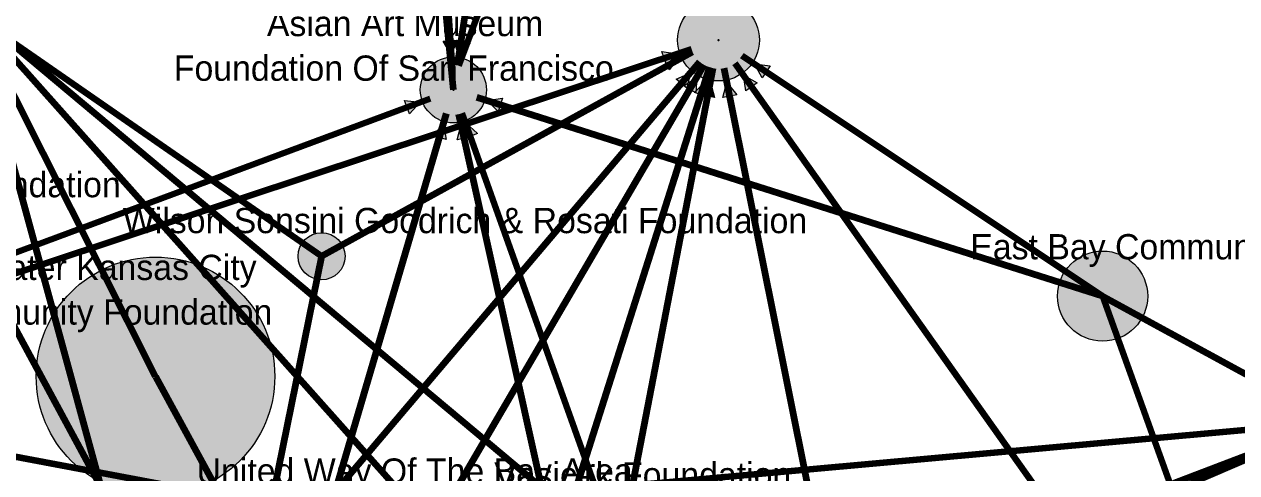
# Model space of a CAD drawing. Header units: millimetres. Extents: x -17.3 to 32.9, y -10.4 to 22.9.
# Drawn here: x 6.84 to 17.71, y 9.6 to 13.62 of the extents above; entities that cross this region are included whole.
import ezdxf

# ---------------------------------------------------------------- set-up
doc = ezdxf.new("R2010")
doc.units = ezdxf.units.MM
doc.header["$MEASUREMENT"] = 0
for name, color, linetype, true_color in [('links', 7, 'Continuous', 0x000000), ('node border', 7, 'Continuous', 0x000000), ('node centers', 7, 'Continuous', 0x000000), ('other_nodefills', 7, 'Continuous', 0x000000), ('SF_nodefills', 7, 'Continuous', 0x000000), ('text', 7, 'Continuous', 0x000000)]:
    doc.layers.add(name, color=color, linetype=linetype, true_color=true_color)

msp = doc.modelspace()

# ---------------------------------------------------------------- hatches: boundary and pattern name
at = {"layer": 'other_nodefills', "true_color": 0xb2b2b2, "extrusion": (0, 0, -1)}
for points in [[(-10.667, 13.349), (-10.596, 13.471), (-10.722, 13.479)], [(-10.734, 13.347), (-10.691, 13.48), (-10.816, 13.461)], [(-10.751, 13.344), (-10.715, 13.48), (-10.838, 13.454)], [(-12.696, 13.358), (-12.596, 13.259), (-12.556, 13.378)], [(-12.709, 13.323), (-12.62, 13.214), (-12.569, 13.329)], [(-13.385, 13.266), (-13.525, 13.248), (-13.455, 13.143)], [(-12.813, 13.185), (-12.779, 13.048), (-12.683, 13.13)], [(-13.287, 13.165), (-13.411, 13.098), (-13.308, 13.026)], [(-12.868, 13.146), (-12.859, 13.006), (-12.75, 13.069)], [(-12.946, 13.112), (-12.968, 12.972), (-12.848, 13.011)], [(-12.99, 13.1), (-13.028, 12.965), (-12.904, 12.989)], [(-13.139, 13.101), (-13.226, 12.99), (-13.102, 12.965)], [(-10.39, 12.923), (-10.294, 12.82), (-10.25, 12.938)], [(-10.989, 12.937), (-11.128, 12.959), (-11.09, 12.839)], [(-10.598, 12.729), (-10.623, 12.59), (-10.502, 12.626)], [(-10.756, 12.724), (-10.845, 12.614), (-10.722, 12.587)], [(-10.8, 12.737), (-10.903, 12.642), (-10.786, 12.597)]]:
    msp.add_hatch(color=253, dxfattribs=at).paths.add_polyline_path(points, flags=0)
at = {"layer": 'other_nodefills', "true_color": 0xb2b2b2}
for points in [[(9.717, 11.542), (9.717, 11.548), (9.717, 11.553), (9.716, 11.558), (9.716, 11.564), (9.715, 11.569), (9.714, 11.574), (9.714, 11.579), (9.713, 11.585), (9.711, 11.59), (9.71, 11.595), (9.709, 11.6), (9.707, 11.605), (9.706, 11.61), (9.704, 11.614), (9.702, 11.619), (9.7, 11.624), (9.698, 11.629), (9.696, 11.633), (9.694, 11.638), (9.691, 11.642), (9.689, 11.647), (9.686, 11.651), (9.684, 11.656), (9.681, 11.66), (9.678, 11.664), (9.675, 11.668), (9.672, 11.672), (9.669, 11.676), (9.665, 11.68), (9.662, 11.684), (9.659, 11.687), (9.655, 11.691), (9.652, 11.694), (9.648, 11.698), (9.644, 11.701), (9.64, 11.705), (9.636, 11.708), (9.632, 11.711), (9.628, 11.714), (9.624, 11.717), (9.62, 11.719), (9.615, 11.722), (9.611, 11.725), (9.607, 11.727), (9.602, 11.73), (9.598, 11.732), (9.593, 11.734), (9.588, 11.736), (9.583, 11.738), (9.579, 11.74), (9.574, 11.742), (9.569, 11.743), (9.564, 11.745), (9.559, 11.746), (9.554, 11.747), (9.549, 11.748), (9.543, 11.749), (9.538, 11.75), (9.533, 11.751), (9.528, 11.752), (9.522, 11.752), (9.517, 11.752), (9.512, 11.753), (9.506, 11.753), (9.501, 11.753), (9.495, 11.752), (9.49, 11.752), (9.485, 11.752), (9.479, 11.751), (9.474, 11.75), (9.469, 11.749), (9.464, 11.748), (9.459, 11.747), (9.454, 11.746), (9.449, 11.745), (9.444, 11.743), (9.439, 11.742), (9.434, 11.74), (9.429, 11.738), (9.424, 11.736), (9.42, 11.734), (9.415, 11.732), (9.41, 11.73), (9.406, 11.727), (9.401, 11.725), (9.397, 11.722), (9.393, 11.719), (9.388, 11.717), (9.384, 11.714), (9.38, 11.711), (9.376, 11.708), (9.372, 11.705), (9.368, 11.701), (9.365, 11.698), (9.361, 11.694), (9.357, 11.691), (9.354, 11.687), (9.35, 11.684), (9.347, 11.68), (9.344, 11.676), (9.341, 11.672), (9.337, 11.668), (9.334, 11.664), (9.332, 11.66), (9.329, 11.656), (9.326, 11.651), (9.324, 11.647), (9.321, 11.642), (9.319, 11.638), (9.316, 11.633), (9.314, 11.629), (9.312, 11.624), (9.31, 11.619), (9.308, 11.614), (9.307, 11.61), (9.305, 11.605), (9.304, 11.6), (9.302, 11.595), (9.301, 11.59), (9.3, 11.585), (9.299, 11.579), (9.298, 11.574), (9.297, 11.569), (9.297, 11.564), (9.296, 11.558), (9.296, 11.553), (9.296, 11.548), (9.296, 11.542), (9.296, 11.537), (9.296, 11.531), (9.296, 11.526), (9.297, 11.521), (9.297, 11.515), (9.298, 11.51), (9.299, 11.505), (9.3, 11.5), (9.301, 11.495), (9.302, 11.489), (9.304, 11.484), (9.305, 11.479), (9.307, 11.475), (9.308, 11.47), (9.31, 11.465), (9.312, 11.46), (9.314, 11.455), (9.316, 11.451), (9.319, 11.446), (9.321, 11.442), (9.324, 11.437), (9.326, 11.433), (9.329, 11.429), (9.332, 11.424), (9.334, 11.42), (9.337, 11.416), (9.341, 11.412), (9.344, 11.408), (9.347, 11.404), (9.35, 11.401), (9.354, 11.397), (9.357, 11.393), (9.361, 11.39), (9.365, 11.386), (9.368, 11.383), (9.372, 11.38), (9.376, 11.376), (9.38, 11.373), (9.384, 11.37), (9.388, 11.367), (9.393, 11.365), (9.397, 11.362), (9.401, 11.359), (9.406, 11.357), (9.41, 11.355), (9.415, 11.352), (9.42, 11.35), (9.424, 11.348), (9.429, 11.346), (9.434, 11.344), (9.439, 11.343), (9.444, 11.341), (9.449, 11.34), (9.454, 11.338), (9.459, 11.337), (9.464, 11.336), (9.469, 11.335), (9.474, 11.334), (9.479, 11.333), (9.485, 11.333), (9.49, 11.332), (9.495, 11.332), (9.501, 11.332), (9.506, 11.332), (9.512, 11.332), (9.517, 11.332), (9.522, 11.332), (9.528, 11.333), (9.533, 11.333), (9.538, 11.334), (9.543, 11.335), (9.549, 11.336), (9.554, 11.337), (9.559, 11.338), (9.564, 11.34), (9.569, 11.341), (9.574, 11.343), (9.579, 11.344), (9.583, 11.346), (9.588, 11.348), (9.593, 11.35), (9.598, 11.352), (9.602, 11.355), (9.607, 11.357), (9.611, 11.359), (9.615, 11.362), (9.62, 11.365), (9.624, 11.367), (9.628, 11.37), (9.632, 11.373), (9.636, 11.376), (9.64, 11.38), (9.644, 11.383), (9.648, 11.386), (9.652, 11.39), (9.655, 11.393), (9.659, 11.397), (9.662, 11.401), (9.665, 11.404), (9.669, 11.408), (9.672, 11.412), (9.675, 11.416), (9.678, 11.42), (9.681, 11.424), (9.684, 11.429), (9.686, 11.433), (9.689, 11.437), (9.691, 11.442), (9.694, 11.446), (9.696, 11.451), (9.698, 11.455), (9.7, 11.46), (9.702, 11.465), (9.704, 11.47), (9.706, 11.475), (9.707, 11.479), (9.709, 11.484), (9.71, 11.489), (9.711, 11.495), (9.713, 11.5), (9.714, 11.505), (9.714, 11.51), (9.715, 11.515), (9.716, 11.521), (9.716, 11.526), (9.717, 11.531), (9.717, 11.537)], [(9.087, 10.466), (9.087, 10.494), (9.086, 10.521), (9.084, 10.549), (9.082, 10.576), (9.079, 10.603), (9.075, 10.629), (9.071, 10.656), (9.066, 10.682), (9.06, 10.708), (9.054, 10.734), (9.047, 10.759), (9.039, 10.784), (9.031, 10.809), (9.022, 10.834), (9.013, 10.858), (9.003, 10.883), (8.993, 10.906), (8.982, 10.93), (8.97, 10.953), (8.958, 10.976), (8.946, 10.999), (8.933, 11.021), (8.919, 11.043), (8.905, 11.064), (8.89, 11.085), (8.875, 11.106), (8.859, 11.126), (8.843, 11.146), (8.827, 11.166), (8.81, 11.185), (8.792, 11.204), (8.774, 11.222), (8.756, 11.24), (8.737, 11.258), (8.718, 11.275), (8.698, 11.291), (8.678, 11.307), (8.658, 11.323), (8.637, 11.338), (8.616, 11.353), (8.595, 11.367), (8.573, 11.381), (8.55, 11.394), (8.528, 11.406), (8.505, 11.419), (8.482, 11.43), (8.458, 11.441), (8.434, 11.451), (8.41, 11.461), (8.386, 11.471), (8.361, 11.479), (8.336, 11.487), (8.311, 11.495), (8.286, 11.502), (8.26, 11.508), (8.234, 11.514), (8.208, 11.519), (8.181, 11.523), (8.155, 11.527), (8.128, 11.53), (8.101, 11.532), (8.073, 11.534), (8.046, 11.535), (8.019, 11.535), (7.991, 11.535), (7.963, 11.534), (7.936, 11.532), (7.909, 11.53), (7.882, 11.527), (7.856, 11.523), (7.829, 11.519), (7.803, 11.514), (7.777, 11.508), (7.751, 11.502), (7.726, 11.495), (7.701, 11.487), (7.676, 11.479), (7.651, 11.471), (7.626, 11.461), (7.602, 11.451), (7.579, 11.441), (7.555, 11.43), (7.532, 11.419), (7.509, 11.406), (7.486, 11.394), (7.464, 11.381), (7.442, 11.367), (7.421, 11.353), (7.4, 11.338), (7.379, 11.323), (7.358, 11.307), (7.338, 11.291), (7.319, 11.275), (7.3, 11.258), (7.281, 11.24), (7.263, 11.222), (7.245, 11.204), (7.227, 11.185), (7.21, 11.166), (7.194, 11.146), (7.177, 11.126), (7.162, 11.106), (7.147, 11.085), (7.132, 11.064), (7.118, 11.043), (7.104, 11.021), (7.091, 10.999), (7.078, 10.976), (7.066, 10.953), (7.055, 10.93), (7.044, 10.906), (7.033, 10.883), (7.024, 10.858), (7.014, 10.834), (7.006, 10.809), (6.997, 10.784), (6.99, 10.759), (6.983, 10.734), (6.977, 10.708), (6.971, 10.682), (6.966, 10.656), (6.962, 10.629), (6.958, 10.603), (6.955, 10.576), (6.953, 10.549), (6.951, 10.521), (6.95, 10.494), (6.949, 10.466), (6.95, 10.439), (6.951, 10.411), (6.953, 10.384), (6.955, 10.357), (6.958, 10.33), (6.962, 10.304), (6.966, 10.277), (6.971, 10.251), (6.977, 10.225), (6.983, 10.199), (6.99, 10.174), (6.997, 10.149), (7.006, 10.124), (7.014, 10.099), (7.024, 10.075), (7.033, 10.05), (7.044, 10.027), (7.055, 10.003), (7.066, 9.98), (7.078, 9.957), (7.091, 9.934), (7.104, 9.912), (7.118, 9.89), (7.132, 9.869), (7.147, 9.848), (7.162, 9.827), (7.177, 9.807), (7.194, 9.787), (7.21, 9.767), (7.227, 9.748), (7.245, 9.729), (7.263, 9.711), (7.281, 9.693), (7.3, 9.675), (7.319, 9.658), (7.338, 9.642), (7.358, 9.626), (7.379, 9.61), (7.4, 9.595), (7.421, 9.58), (7.442, 9.566), (7.464, 9.552), (7.486, 9.539), (7.509, 9.527), (7.532, 9.515), (7.555, 9.503), (7.579, 9.492), (7.602, 9.482), (7.626, 9.472), (7.651, 9.462), (7.676, 9.454), (7.701, 9.446), (7.726, 9.438), (7.751, 9.431), (7.777, 9.425), (7.803, 9.419), (7.829, 9.414), (7.856, 9.41), (7.882, 9.406), (7.909, 9.403), (7.936, 9.401), (7.963, 9.399), (7.991, 9.398), (8.019, 9.398), (8.046, 9.398), (8.073, 9.399), (8.101, 9.401), (8.128, 9.403), (8.155, 9.406), (8.181, 9.41), (8.208, 9.414), (8.234, 9.419), (8.26, 9.425), (8.286, 9.431), (8.311, 9.438), (8.336, 9.446), (8.361, 9.454), (8.386, 9.462), (8.41, 9.472), (8.434, 9.482), (8.458, 9.492), (8.482, 9.503), (8.505, 9.515), (8.528, 9.527), (8.55, 9.539), (8.573, 9.552), (8.595, 9.566), (8.616, 9.58), (8.637, 9.595), (8.658, 9.61), (8.678, 9.626), (8.698, 9.642), (8.718, 9.658), (8.737, 9.675), (8.756, 9.693), (8.774, 9.711), (8.792, 9.729), (8.81, 9.748), (8.827, 9.767), (8.843, 9.787), (8.859, 9.807), (8.875, 9.827), (8.89, 9.848), (8.905, 9.869), (8.919, 9.89), (8.933, 9.912), (8.946, 9.934), (8.958, 9.957), (8.97, 9.98), (8.982, 10.003), (8.993, 10.027), (9.003, 10.05), (9.013, 10.075), (9.022, 10.099), (9.031, 10.124), (9.039, 10.149), (9.047, 10.174), (9.054, 10.199), (9.06, 10.225), (9.066, 10.251), (9.071, 10.277), (9.075, 10.304), (9.079, 10.33), (9.082, 10.357), (9.084, 10.384), (9.086, 10.411), (9.087, 10.439)], [(16.909, 11.185), (16.909, 11.195), (16.909, 11.205), (16.908, 11.216), (16.907, 11.226), (16.906, 11.236), (16.905, 11.246), (16.903, 11.256), (16.901, 11.266), (16.899, 11.276), (16.896, 11.286), (16.894, 11.295), (16.891, 11.305), (16.888, 11.314), (16.885, 11.324), (16.881, 11.333), (16.877, 11.342), (16.873, 11.351), (16.869, 11.36), (16.865, 11.369), (16.86, 11.377), (16.856, 11.386), (16.851, 11.394), (16.846, 11.402), (16.84, 11.41), (16.835, 11.418), (16.829, 11.426), (16.823, 11.434), (16.817, 11.442), (16.811, 11.449), (16.804, 11.456), (16.798, 11.463), (16.791, 11.47), (16.784, 11.477), (16.777, 11.484), (16.77, 11.49), (16.762, 11.496), (16.755, 11.502), (16.747, 11.508), (16.739, 11.514), (16.731, 11.52), (16.723, 11.525), (16.715, 11.53), (16.706, 11.535), (16.698, 11.54), (16.689, 11.544), (16.68, 11.549), (16.671, 11.553), (16.662, 11.557), (16.653, 11.56), (16.644, 11.564), (16.635, 11.567), (16.625, 11.57), (16.616, 11.573), (16.606, 11.576), (16.596, 11.578), (16.587, 11.58), (16.577, 11.582), (16.567, 11.584), (16.557, 11.585), (16.547, 11.586), (16.536, 11.587), (16.526, 11.588), (16.516, 11.588), (16.505, 11.588), (16.495, 11.588), (16.484, 11.588), (16.474, 11.587), (16.464, 11.586), (16.454, 11.585), (16.444, 11.584), (16.434, 11.582), (16.424, 11.58), (16.414, 11.578), (16.404, 11.576), (16.395, 11.573), (16.385, 11.57), (16.376, 11.567), (16.366, 11.564), (16.357, 11.56), (16.348, 11.557), (16.339, 11.553), (16.33, 11.549), (16.321, 11.544), (16.313, 11.54), (16.304, 11.535), (16.296, 11.53), (16.287, 11.525), (16.279, 11.52), (16.271, 11.514), (16.264, 11.508), (16.256, 11.502), (16.248, 11.496), (16.241, 11.49), (16.234, 11.484), (16.227, 11.477), (16.22, 11.47), (16.213, 11.463), (16.206, 11.456), (16.2, 11.449), (16.194, 11.442), (16.187, 11.434), (16.182, 11.426), (16.176, 11.418), (16.17, 11.41), (16.165, 11.402), (16.16, 11.394), (16.155, 11.386), (16.15, 11.377), (16.146, 11.369), (16.141, 11.36), (16.137, 11.351), (16.133, 11.342), (16.129, 11.333), (16.126, 11.324), (16.123, 11.314), (16.12, 11.305), (16.117, 11.295), (16.114, 11.286), (16.112, 11.276), (16.11, 11.266), (16.108, 11.256), (16.106, 11.246), (16.105, 11.236), (16.103, 11.226), (16.103, 11.216), (16.102, 11.205), (16.102, 11.195), (16.101, 11.185), (16.102, 11.174), (16.102, 11.164), (16.103, 11.154), (16.103, 11.143), (16.105, 11.133), (16.106, 11.123), (16.108, 11.113), (16.11, 11.103), (16.112, 11.093), (16.114, 11.084), (16.117, 11.074), (16.12, 11.064), (16.123, 11.055), (16.126, 11.046), (16.129, 11.037), (16.133, 11.027), (16.137, 11.018), (16.141, 11.01), (16.146, 11.001), (16.15, 10.992), (16.155, 10.984), (16.16, 10.975), (16.165, 10.967), (16.17, 10.959), (16.176, 10.951), (16.182, 10.943), (16.187, 10.935), (16.194, 10.928), (16.2, 10.92), (16.206, 10.913), (16.213, 10.906), (16.22, 10.899), (16.227, 10.892), (16.234, 10.886), (16.241, 10.879), (16.248, 10.873), (16.256, 10.867), (16.264, 10.861), (16.271, 10.855), (16.279, 10.85), (16.287, 10.844), (16.296, 10.839), (16.304, 10.834), (16.313, 10.83), (16.321, 10.825), (16.33, 10.821), (16.339, 10.816), (16.348, 10.813), (16.357, 10.809), (16.366, 10.805), (16.376, 10.802), (16.385, 10.799), (16.395, 10.796), (16.404, 10.794), (16.414, 10.791), (16.424, 10.789), (16.434, 10.787), (16.444, 10.785), (16.454, 10.784), (16.464, 10.783), (16.474, 10.782), (16.484, 10.781), (16.495, 10.781), (16.505, 10.781), (16.516, 10.781), (16.526, 10.781), (16.536, 10.782), (16.547, 10.783), (16.557, 10.784), (16.567, 10.785), (16.577, 10.787), (16.587, 10.789), (16.596, 10.791), (16.606, 10.794), (16.616, 10.796), (16.625, 10.799), (16.635, 10.802), (16.644, 10.805), (16.653, 10.809), (16.662, 10.813), (16.671, 10.816), (16.68, 10.821), (16.689, 10.825), (16.698, 10.83), (16.706, 10.834), (16.715, 10.839), (16.723, 10.844), (16.731, 10.85), (16.739, 10.855), (16.747, 10.861), (16.755, 10.867), (16.762, 10.873), (16.77, 10.879), (16.777, 10.886), (16.784, 10.892), (16.791, 10.899), (16.798, 10.906), (16.804, 10.913), (16.811, 10.92), (16.817, 10.928), (16.823, 10.935), (16.829, 10.943), (16.835, 10.951), (16.84, 10.959), (16.846, 10.967), (16.851, 10.975), (16.856, 10.984), (16.86, 10.992), (16.865, 11.001), (16.869, 11.01), (16.873, 11.018), (16.877, 11.027), (16.881, 11.037), (16.885, 11.046), (16.888, 11.055), (16.891, 11.064), (16.894, 11.074), (16.896, 11.084), (16.899, 11.093), (16.901, 11.103), (16.903, 11.113), (16.905, 11.123), (16.906, 11.133), (16.907, 11.143), (16.908, 11.154), (16.909, 11.164), (16.909, 11.174)]]:
    msp.add_hatch(color=253, dxfattribs=at).paths.add_polyline_path(points, flags=0)
at = {"layer": 'SF_nodefills', "true_color": 0xff8b00}
for points in [[(13.429, 13.48), (13.429, 13.49), (13.428, 13.499), (13.428, 13.508), (13.427, 13.518), (13.426, 13.527), (13.425, 13.536), (13.423, 13.545), (13.421, 13.554), (13.42, 13.563), (13.417, 13.572), (13.415, 13.581), (13.412, 13.589), (13.41, 13.598), (13.407, 13.606), (13.404, 13.615), (13.4, 13.623), (13.397, 13.631), (13.393, 13.639), (13.389, 13.647), (13.385, 13.655), (13.38, 13.663), (13.376, 13.67), (13.371, 13.678), (13.366, 13.685), (13.361, 13.692), (13.356, 13.699), (13.351, 13.706), (13.345, 13.713), (13.34, 13.72), (13.334, 13.726), (13.328, 13.733), (13.322, 13.739), (13.316, 13.745), (13.309, 13.751), (13.303, 13.757), (13.296, 13.763), (13.289, 13.768), (13.282, 13.774), (13.275, 13.779), (13.268, 13.784), (13.26, 13.789), (13.253, 13.793), (13.245, 13.798), (13.237, 13.802), (13.23, 13.806), (13.222, 13.81), (13.214, 13.814), (13.206, 13.818), (13.197, 13.821), (13.189, 13.824), (13.18, 13.827), (13.172, 13.83), (13.163, 13.833), (13.155, 13.835), (13.146, 13.837), (13.137, 13.839), (13.128, 13.841), (13.119, 13.842), (13.11, 13.844), (13.1, 13.845), (13.091, 13.845), (13.082, 13.846), (13.073, 13.846), (13.063, 13.846), (13.054, 13.846), (13.044, 13.846), (13.035, 13.845), (13.026, 13.845), (13.016, 13.844), (13.007, 13.842), (12.998, 13.841), (12.989, 13.839), (12.98, 13.837), (12.972, 13.835), (12.963, 13.833), (12.954, 13.83), (12.946, 13.827), (12.937, 13.824), (12.929, 13.821), (12.921, 13.818), (12.912, 13.814), (12.904, 13.81), (12.896, 13.806), (12.889, 13.802), (12.881, 13.798), (12.873, 13.793), (12.866, 13.789), (12.858, 13.784), (12.851, 13.779), (12.844, 13.774), (12.837, 13.768), (12.83, 13.763), (12.823, 13.757), (12.817, 13.751), (12.81, 13.745), (12.804, 13.739), (12.798, 13.733), (12.792, 13.726), (12.786, 13.72), (12.781, 13.713), (12.775, 13.706), (12.77, 13.699), (12.765, 13.692), (12.759, 13.685), (12.755, 13.678), (12.75, 13.67), (12.745, 13.663), (12.741, 13.655), (12.737, 13.647), (12.733, 13.639), (12.729, 13.631), (12.726, 13.623), (12.722, 13.615), (12.719, 13.606), (12.716, 13.598), (12.713, 13.589), (12.711, 13.581), (12.708, 13.572), (12.706, 13.563), (12.704, 13.554), (12.703, 13.545), (12.701, 13.536), (12.7, 13.527), (12.699, 13.518), (12.698, 13.508), (12.697, 13.499), (12.697, 13.49), (12.697, 13.48), (12.697, 13.471), (12.697, 13.461), (12.698, 13.452), (12.699, 13.443), (12.7, 13.434), (12.701, 13.425), (12.703, 13.416), (12.704, 13.407), (12.706, 13.398), (12.708, 13.389), (12.711, 13.38), (12.713, 13.371), (12.716, 13.363), (12.719, 13.354), (12.722, 13.346), (12.726, 13.338), (12.729, 13.33), (12.733, 13.322), (12.737, 13.314), (12.741, 13.306), (12.745, 13.298), (12.75, 13.291), (12.755, 13.283), (12.759, 13.276), (12.765, 13.268), (12.77, 13.261), (12.775, 13.254), (12.781, 13.248), (12.786, 13.241), (12.792, 13.234), (12.798, 13.228), (12.804, 13.222), (12.81, 13.215), (12.817, 13.209), (12.823, 13.204), (12.83, 13.198), (12.837, 13.192), (12.844, 13.187), (12.851, 13.182), (12.858, 13.177), (12.866, 13.172), (12.873, 13.167), (12.881, 13.163), (12.889, 13.159), (12.896, 13.154), (12.904, 13.15), (12.912, 13.147), (12.921, 13.143), (12.929, 13.14), (12.937, 13.137), (12.946, 13.134), (12.954, 13.131), (12.963, 13.128), (12.972, 13.126), (12.98, 13.124), (12.989, 13.122), (12.998, 13.12), (13.007, 13.119), (13.016, 13.117), (13.026, 13.116), (13.035, 13.115), (13.044, 13.115), (13.054, 13.114), (13.063, 13.114), (13.073, 13.114), (13.082, 13.115), (13.091, 13.115), (13.1, 13.116), (13.11, 13.117), (13.119, 13.119), (13.128, 13.12), (13.137, 13.122), (13.146, 13.124), (13.155, 13.126), (13.163, 13.128), (13.172, 13.131), (13.18, 13.134), (13.189, 13.137), (13.197, 13.14), (13.206, 13.143), (13.214, 13.147), (13.222, 13.15), (13.23, 13.154), (13.237, 13.159), (13.245, 13.163), (13.253, 13.167), (13.26, 13.172), (13.268, 13.177), (13.275, 13.182), (13.282, 13.187), (13.289, 13.192), (13.296, 13.198), (13.303, 13.204), (13.309, 13.209), (13.316, 13.215), (13.322, 13.222), (13.328, 13.228), (13.334, 13.234), (13.34, 13.241), (13.345, 13.248), (13.351, 13.254), (13.356, 13.261), (13.361, 13.268), (13.366, 13.276), (13.371, 13.283), (13.376, 13.291), (13.38, 13.298), (13.385, 13.306), (13.389, 13.314), (13.393, 13.322), (13.397, 13.33), (13.4, 13.338), (13.404, 13.346), (13.407, 13.354), (13.41, 13.363), (13.412, 13.371), (13.415, 13.38), (13.417, 13.389), (13.42, 13.398), (13.421, 13.407), (13.423, 13.416), (13.425, 13.425), (13.426, 13.434), (13.427, 13.443), (13.428, 13.452), (13.428, 13.461), (13.429, 13.471)], [(10.983, 13.033), (10.983, 13.041), (10.983, 13.048), (10.982, 13.056), (10.981, 13.063), (10.981, 13.071), (10.98, 13.078), (10.978, 13.086), (10.977, 13.093), (10.975, 13.1), (10.974, 13.107), (10.972, 13.114), (10.97, 13.121), (10.967, 13.128), (10.965, 13.135), (10.962, 13.142), (10.96, 13.148), (10.957, 13.155), (10.954, 13.161), (10.951, 13.168), (10.947, 13.174), (10.944, 13.18), (10.94, 13.187), (10.936, 13.193), (10.932, 13.199), (10.928, 13.204), (10.924, 13.21), (10.92, 13.216), (10.915, 13.221), (10.911, 13.227), (10.906, 13.232), (10.901, 13.237), (10.896, 13.242), (10.891, 13.247), (10.886, 13.252), (10.881, 13.257), (10.875, 13.261), (10.87, 13.266), (10.864, 13.27), (10.858, 13.274), (10.853, 13.278), (10.847, 13.282), (10.841, 13.286), (10.834, 13.29), (10.828, 13.293), (10.822, 13.297), (10.815, 13.3), (10.809, 13.303), (10.802, 13.306), (10.796, 13.308), (10.789, 13.311), (10.782, 13.313), (10.775, 13.316), (10.768, 13.318), (10.761, 13.32), (10.754, 13.321), (10.747, 13.323), (10.739, 13.324), (10.732, 13.326), (10.725, 13.327), (10.717, 13.327), (10.71, 13.328), (10.702, 13.329), (10.695, 13.329), (10.687, 13.329), (10.679, 13.329), (10.672, 13.329), (10.664, 13.328), (10.657, 13.327), (10.649, 13.327), (10.642, 13.326), (10.635, 13.324), (10.627, 13.323), (10.62, 13.321), (10.613, 13.32), (10.606, 13.318), (10.599, 13.316), (10.592, 13.313), (10.585, 13.311), (10.579, 13.308), (10.572, 13.306), (10.565, 13.303), (10.559, 13.3), (10.552, 13.297), (10.546, 13.293), (10.54, 13.29), (10.534, 13.286), (10.528, 13.282), (10.522, 13.278), (10.516, 13.274), (10.51, 13.27), (10.504, 13.266), (10.499, 13.261), (10.493, 13.257), (10.488, 13.252), (10.483, 13.247), (10.478, 13.242), (10.473, 13.237), (10.468, 13.232), (10.463, 13.227), (10.459, 13.221), (10.454, 13.216), (10.45, 13.21), (10.446, 13.204), (10.442, 13.199), (10.438, 13.193), (10.434, 13.187), (10.43, 13.18), (10.427, 13.174), (10.423, 13.168), (10.42, 13.161), (10.417, 13.155), (10.414, 13.148), (10.412, 13.142), (10.409, 13.135), (10.407, 13.128), (10.404, 13.121), (10.402, 13.114), (10.4, 13.107), (10.399, 13.1), (10.397, 13.093), (10.396, 13.086), (10.395, 13.078), (10.393, 13.071), (10.393, 13.063), (10.392, 13.056), (10.392, 13.048), (10.391, 13.041), (10.391, 13.033), (10.391, 13.025), (10.392, 13.018), (10.392, 13.01), (10.393, 13.003), (10.393, 12.995), (10.395, 12.988), (10.396, 12.981), (10.397, 12.973), (10.399, 12.966), (10.4, 12.959), (10.402, 12.952), (10.404, 12.945), (10.407, 12.938), (10.409, 12.931), (10.412, 12.925), (10.414, 12.918), (10.417, 12.911), (10.42, 12.905), (10.423, 12.898), (10.427, 12.892), (10.43, 12.886), (10.434, 12.88), (10.438, 12.874), (10.442, 12.868), (10.446, 12.862), (10.45, 12.856), (10.454, 12.85), (10.459, 12.845), (10.463, 12.839), (10.468, 12.834), (10.473, 12.829), (10.478, 12.824), (10.483, 12.819), (10.488, 12.814), (10.493, 12.809), (10.499, 12.805), (10.504, 12.8), (10.51, 12.796), (10.516, 12.792), (10.522, 12.788), (10.528, 12.784), (10.534, 12.78), (10.54, 12.776), (10.546, 12.773), (10.552, 12.769), (10.559, 12.766), (10.565, 12.763), (10.572, 12.76), (10.579, 12.758), (10.585, 12.755), (10.592, 12.753), (10.599, 12.75), (10.606, 12.748), (10.613, 12.746), (10.62, 12.745), (10.627, 12.743), (10.635, 12.742), (10.642, 12.741), (10.649, 12.74), (10.657, 12.739), (10.664, 12.738), (10.672, 12.738), (10.679, 12.737), (10.687, 12.737), (10.695, 12.737), (10.702, 12.738), (10.71, 12.738), (10.717, 12.739), (10.725, 12.74), (10.732, 12.741), (10.739, 12.742), (10.747, 12.743), (10.754, 12.745), (10.761, 12.746), (10.768, 12.748), (10.775, 12.75), (10.782, 12.753), (10.789, 12.755), (10.796, 12.758), (10.802, 12.76), (10.809, 12.763), (10.815, 12.766), (10.822, 12.769), (10.828, 12.773), (10.834, 12.776), (10.841, 12.78), (10.847, 12.784), (10.853, 12.788), (10.858, 12.792), (10.864, 12.796), (10.87, 12.8), (10.875, 12.805), (10.881, 12.809), (10.886, 12.814), (10.891, 12.819), (10.896, 12.824), (10.901, 12.829), (10.906, 12.834), (10.911, 12.839), (10.915, 12.845), (10.92, 12.85), (10.924, 12.856), (10.928, 12.862), (10.932, 12.868), (10.936, 12.874), (10.94, 12.88), (10.944, 12.886), (10.947, 12.892), (10.951, 12.898), (10.954, 12.905), (10.957, 12.911), (10.96, 12.918), (10.962, 12.925), (10.965, 12.931), (10.967, 12.938), (10.97, 12.945), (10.972, 12.952), (10.974, 12.959), (10.975, 12.966), (10.977, 12.973), (10.978, 12.981), (10.98, 12.988), (10.981, 12.995), (10.981, 13.003), (10.982, 13.01), (10.983, 13.018), (10.983, 13.025)]]:
    msp.add_hatch(color=30, dxfattribs=at).paths.add_polyline_path(points, flags=0)

# ---------------------------------------------------------------- linework, layer by layer
at = {"layer": 'links', "color": 18, "lineweight": 140, "true_color": 0x000000}
for p, q in [((10.687, 13.033), (10.087, 19.275)), ((10.321, 18.353), (10.673, 13.254)), ((12.402, 17.698), (10.732, 13.25)), ((11.23, 16.613), (10.72, 13.252)), ((11.913, 7.518), (6.498, 13.598)), ((9.506, 11.542), (6.515, 13.615)), ((11.724, 9.263), (6.519, 13.619)), ((8.548, 5.753), (6.417, 13.554)), ((8.019, 10.466), (6.455, 13.568)), ((1.93, 9.784), (12.82, 13.4)), ((9.506, 11.542), (12.829, 13.376)), ((8.548, 5.753), (12.934, 13.259)), ((9.463, 9.236), (12.897, 13.285)), ((16.761, 8.265), (13.211, 13.271)), ((16.505, 11.185), (13.276, 13.338)), ((11.724, 9.263), (12.985, 13.236)), ((11.913, 7.518), (13.014, 13.229)), ((14.245, 7.584), (13.113, 13.229)), ((1.93, 9.784), (10.479, 12.956)), ((16.505, 11.185), (10.898, 12.966)), ((14.181, 3.245), (10.766, 12.826)), ((8.548, 5.753), (10.625, 12.821)), ((11.913, 7.518), (10.735, 12.817)), ((-8.195, 12.568), (9.28, 9.271)), ((6.245, 11.846), (8.358, 7.94)), ((9.506, 11.542), (7.855, 3.427)), ((16.505, 11.185), (18.366, 10.17)), ((16.505, 11.185), (19.432, 3.028)), ((8.019, 10.466), (11.21, 4.586)), ((9.463, 9.236), (18.339, 10.036)), ((8.548, 5.753), (18.357, 9.964)), ((11.913, 7.518), (18.353, 9.973))]:
    msp.add_line(p, q, dxfattribs=at)
at = {"layer": 'node border', "color": 7, "lineweight": 5, "true_color": 0xffffff}
for centre, radius in [((13.063, 13.48), 0.366), ((10.687, 13.033), 0.296), ((9.506, 11.542), 0.211), ((8.018, 10.466), 1.069), ((16.505, 11.185), 0.404)]:
    msp.add_circle(centre, radius, dxfattribs=at)
at = {"layer": 'node centers'}
for p in [(13.063, 13.48), (10.687, 13.033), (9.506, 11.542), (16.505, 11.185), (8.018, 10.466)]:
    msp.add_point(p, dxfattribs=at)
at = {"layer": 'other_nodefills', "lineweight": 0}
for points in [[(10.667, 13.349), (10.596, 13.471), (10.722, 13.479)], [(10.734, 13.347), (10.691, 13.48), (10.816, 13.461)], [(10.751, 13.344), (10.715, 13.48), (10.838, 13.454)], [(12.696, 13.358), (12.596, 13.259), (12.556, 13.378)], [(12.709, 13.323), (12.62, 13.214), (12.569, 13.329)], [(13.385, 13.266), (13.525, 13.248), (13.455, 13.143)], [(12.813, 13.185), (12.779, 13.048), (12.683, 13.13)], [(13.287, 13.165), (13.411, 13.098), (13.308, 13.026)], [(12.868, 13.146), (12.859, 13.006), (12.75, 13.069)], [(12.946, 13.112), (12.968, 12.972), (12.848, 13.011)], [(12.99, 13.1), (13.028, 12.965), (12.904, 12.989)], [(13.139, 13.101), (13.226, 12.99), (13.102, 12.965)], [(10.39, 12.923), (10.294, 12.82), (10.25, 12.938)], [(10.989, 12.937), (11.128, 12.959), (11.09, 12.839)], [(10.598, 12.729), (10.623, 12.59), (10.502, 12.626)], [(10.756, 12.724), (10.845, 12.614), (10.722, 12.587)], [(10.8, 12.737), (10.903, 12.642), (10.786, 12.597)]]:
    msp.add_lwpolyline(points, close=True, dxfattribs=at)
for centre, radius in [((9.506, 11.542), 0.211), ((8.018, 10.466), 1.069), ((16.505, 11.185), 0.404)]:
    msp.add_circle(centre, radius, dxfattribs=at)
at = {"layer": 'SF_nodefills', "lineweight": 0}
for centre, radius in [((13.063, 13.48), 0.366), ((10.687, 13.033), 0.296)]:
    msp.add_circle(centre, radius, dxfattribs=at)

# ---------------------------------------------------------------- texts
at = {"layer": 'text', "color": 254, "true_color": 0xe6e7e8, "char_height": 0.22667, "attachment_point": 7, "line_spacing_factor": 0.963855}
for s, insert, width in [('\\fCentury Gothic;Asian Art Museum', (9.016, 13.512), 2.91157), ('\\fCentury Gothic;Foundation Of San Francisco', (8.182, 13.112), 4.55234), ('\\fCentury Gothic;Aon Foundation', (5.566, 12.068), 2.64396), ('\\fCentury Gothic;Wilson Sonsini Goodrich & Rosati Foundation', (7.725, 11.746), 6.86873), ('\\fCentury Gothic;East Bay Community Foundation', (15.319, 11.446), 5.10804), ('\\fCentury Gothic;Greater Kansas City', (6.195, 11.261), 3.20258), ('\\fCentury Gothic;Community Foundation', (5.931, 10.861), 3.7729), ('\\fCentury Gothic;United Way Of The Bay Area', (8.386, 9.435), 4.46606), ('\\fCentury Gothic;Vasicek Foundation', (11.053, 9.466), 3.19234)]:
    msp.add_mtext(s, dxfattribs=dict(at, insert=insert, width=width))

doc.saveas('drawing.dxf')
